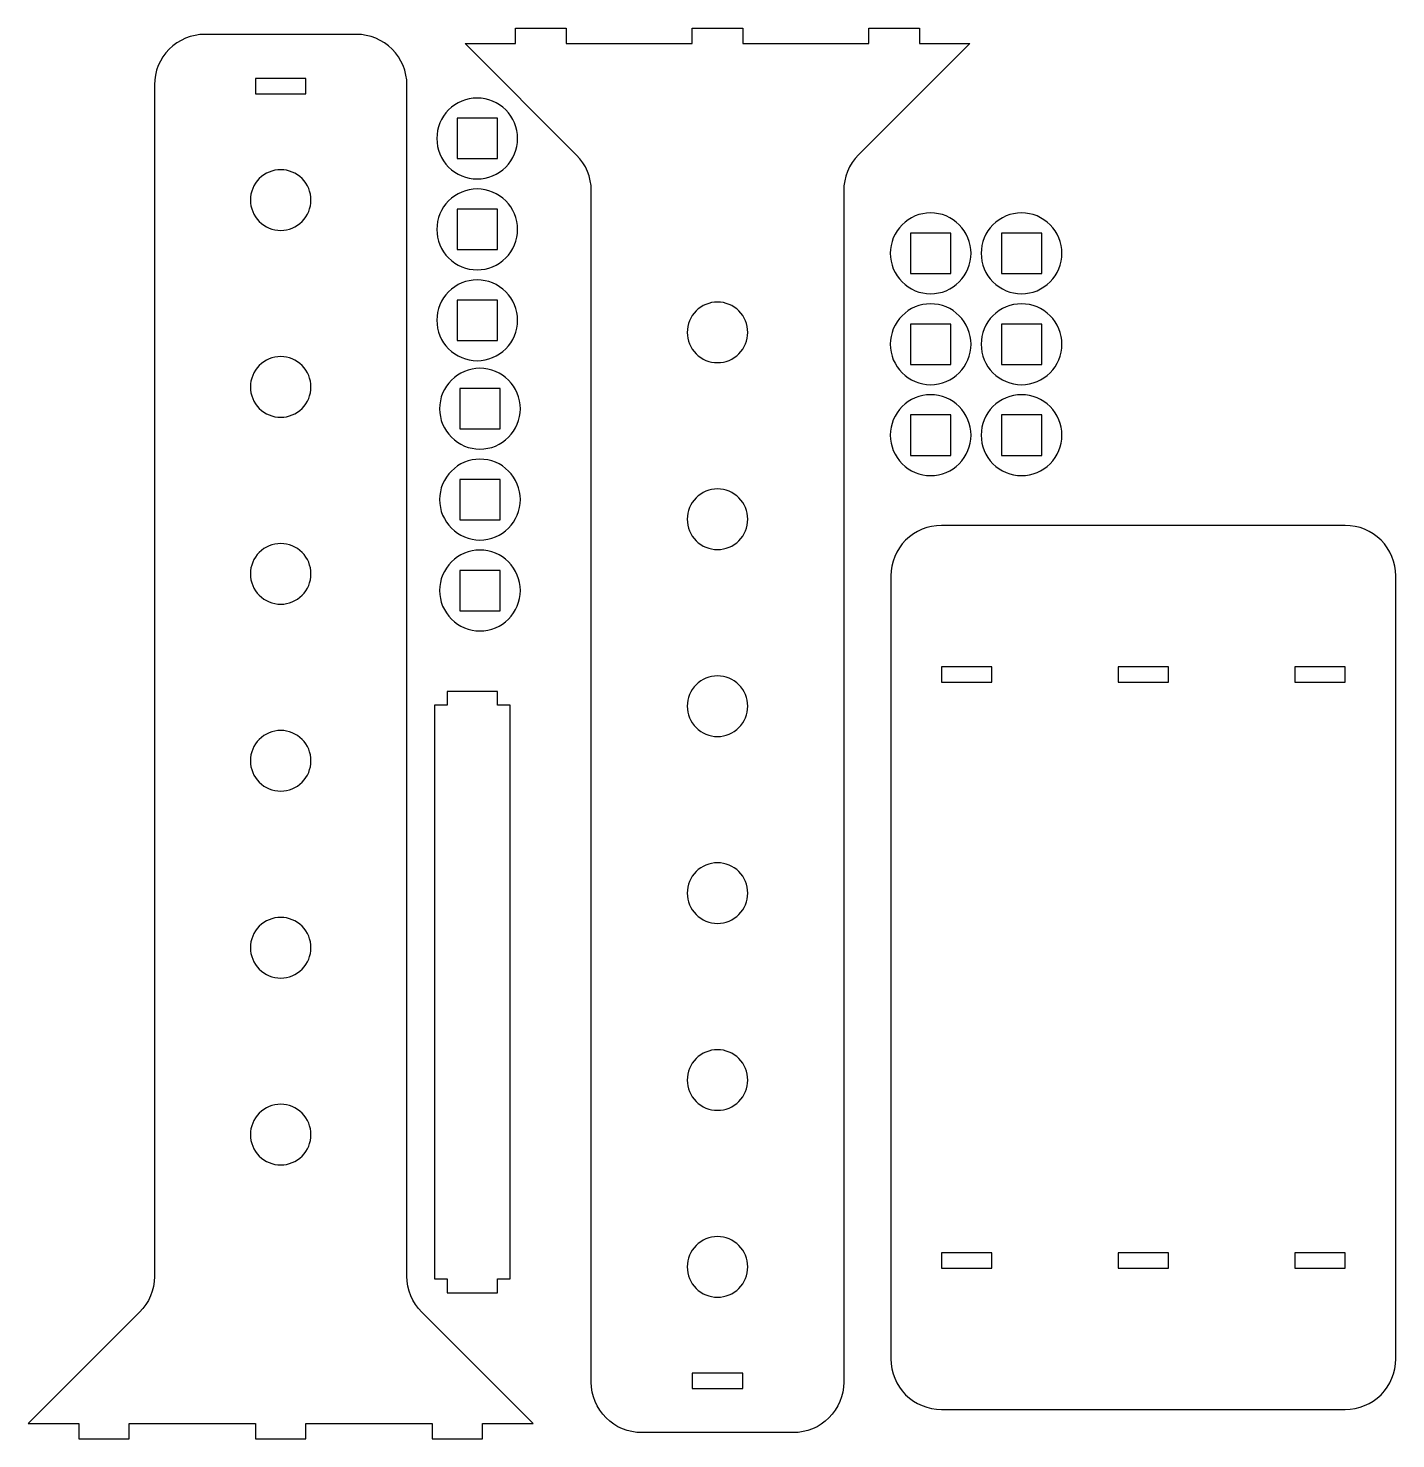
# Model space of a CAD drawing. Extents: x 64 to 334, y 61 to 340.
import ezdxf

# ---------------------------------------------------------------- set-up
doc = ezdxf.new("R2010")
doc.units = 0
doc.layers.add('LAYER_1', color=18, linetype='CONTINUOUS')
doc.layers.add('LAYER_2', color=3, linetype='CONTINUOUS')

msp = doc.modelspace()

# ---------------------------------------------------------------- linework, layer by layer
at = {"layer": 'LAYER_1'}
for points in [[(73.54, 63.97), (73.54, 60.97), (83.54, 60.97), (83.54, 63.97), (108.54, 63.97), (108.54, 60.97), (118.54, 60.97), (118.54, 63.97), (143.54, 63.97), (143.54, 60.97), (153.54, 60.97), (153.54, 63.97), (163.54, 63.97), (141.47, 86.04, -0.199939), (138.54, 93.15), (138.54, 328.97, 0.414214), (128.54, 338.97), (98.54, 338.97, 0.414214), (88.54, 328.97), (88.54, 93.11, -0.200051), (85.58, 86.01), (63.54, 63.97)], [(240.05, 337.19), (250.05, 337.19), (227.98, 315.12, 0.199938), (225.05, 308.01), (225.05, 72.19, -0.414214), (215.05, 62.19), (185.05, 62.19, -0.414214), (175.05, 72.19), (175.05, 308.05, 0.197774), (172.15, 315.09), (150.05, 337.19), (160.05, 337.19), (160.05, 340.19), (170.05, 340.19), (170.05, 337.19), (195.05, 337.19), (195.05, 340.19), (205.05, 340.19), (205.05, 337.19), (230.05, 337.19), (230.05, 340.19), (240.05, 340.19)], [(144.46, 318.37, 0.414214), (152.46, 310.37, 0.414214), (160.46, 318.37, 0.414214), (152.46, 326.37, 0.414214)], [(144.46, 300.37, 0.414214), (152.46, 292.37, 0.414214), (160.46, 300.37, 0.414214), (152.46, 308.37, 0.414214)], [(234.26, 295.63, 0.414214), (242.26, 287.63, 0.414214), (250.26, 295.63, 0.414214), (242.26, 303.63, 0.414214)], [(252.26, 295.63, 0.414214), (260.26, 287.63, 0.414214), (268.26, 295.63, 0.414214), (260.26, 303.63, 0.414214)], [(144.46, 282.37, 0.414214), (152.46, 274.37, 0.414214), (160.46, 282.37, 0.414214), (152.46, 290.37, 0.414214)], [(234.26, 277.63, 0.414214), (242.26, 269.63, 0.414214), (250.26, 277.63, 0.414214), (242.26, 285.63, 0.414214)], [(252.26, 277.63, 0.414214), (260.26, 269.63, 0.414214), (268.26, 277.63, 0.414214), (260.26, 285.63, 0.414214)], [(145.01, 264.88, 0.414214), (153.01, 256.88, 0.414214), (161.01, 264.88, 0.414214), (153.01, 272.88, 0.414214)], [(234.26, 259.63, 0.414214), (242.26, 251.63, 0.414214), (250.26, 259.63, 0.414214), (242.26, 267.63, 0.414214)], [(252.26, 259.63, 0.414214), (260.26, 251.63, 0.414214), (268.26, 259.63, 0.414214), (260.26, 267.63, 0.414214)], [(145.01, 246.88, 0.414214), (153.01, 238.88, 0.414214), (161.01, 246.88, 0.414214), (153.01, 254.88, 0.414214)], [(324.38, 66.77, 0.414214), (334.38, 76.77), (334.38, 231.77, 0.414214), (324.38, 241.77), (244.38, 241.77, 0.414214), (234.38, 231.77), (234.38, 76.77, 0.414214), (244.38, 66.77)], [(145.01, 228.88, 0.414214), (153.01, 220.88, 0.414214), (161.01, 228.88, 0.414214), (153.01, 236.88, 0.414214)]]:
    msp.add_lwpolyline(points, format="xyb", close=True, dxfattribs=at)
msp.add_lwpolyline([(156.51, 92.61), (159.01, 92.61), (159.01, 206.16), (156.51, 206.16), (156.51, 208.88), (146.51, 208.88), (146.51, 206.16), (144.01, 206.16), (144.01, 92.61), (146.51, 92.61), (146.51, 89.88), (156.51, 89.88)], close=True, dxfattribs=at)
at = {"layer": 'LAYER_2'}
for points in [[(118.54, 327.22), (118.54, 330.22), (108.54, 330.22), (108.54, 327.22)], [(156.46, 314.37), (156.46, 322.37), (148.46, 322.37), (148.46, 314.37)], [(156.46, 296.37), (156.46, 304.37), (148.46, 304.37), (148.46, 296.37)], [(246.26, 291.63), (246.26, 299.63), (238.26, 299.63), (238.26, 291.63)], [(264.26, 291.63), (264.26, 299.63), (256.26, 299.63), (256.26, 291.63)], [(156.46, 278.37), (156.46, 286.37), (148.46, 286.37), (148.46, 278.37)], [(246.26, 273.63), (246.26, 281.63), (238.26, 281.63), (238.26, 273.63)], [(264.26, 273.63), (264.26, 281.63), (256.26, 281.63), (256.26, 273.63)], [(157.01, 260.88), (157.01, 268.88), (149.01, 268.88), (149.01, 260.88)], [(246.26, 255.63), (246.26, 263.63), (238.26, 263.63), (238.26, 255.63)], [(264.26, 255.63), (264.26, 263.63), (256.26, 263.63), (256.26, 255.63)], [(157.01, 242.88), (157.01, 250.88), (149.01, 250.88), (149.01, 242.88)], [(157.01, 224.88), (157.01, 232.88), (149.01, 232.88), (149.01, 224.88)], [(244.38, 213.77), (244.38, 210.77), (254.38, 210.77), (254.38, 213.77)], [(279.38, 213.77), (279.38, 210.77), (289.38, 210.77), (289.38, 213.77)], [(314.38, 213.77), (314.38, 210.77), (324.38, 210.77), (324.38, 213.77)], [(244.38, 97.77), (244.38, 94.77), (254.38, 94.77), (254.38, 97.77)], [(279.38, 97.77), (279.38, 94.77), (289.38, 94.77), (289.38, 97.77)], [(314.38, 97.77), (314.38, 94.77), (324.38, 94.77), (324.38, 97.77)], [(195.05, 73.94), (195.05, 70.94), (205.05, 70.94), (205.05, 73.94)]]:
    msp.add_lwpolyline(points, close=True, dxfattribs=at)
for points in [[(113.54, 312.18, 0.414214), (107.54, 306.18, 0.414214), (113.54, 300.18, 0.414214), (119.54, 306.18, 0.414214)], [(200.05, 273.99, 0.414214), (206.05, 279.99, 0.414214), (200.05, 285.99, 0.414214), (194.05, 279.99, 0.414214)], [(113.54, 275.18, 0.414214), (107.54, 269.18, 0.414214), (113.54, 263.18, 0.414214), (119.54, 269.18, 0.414214)], [(200.05, 236.99, 0.414214), (206.05, 242.99, 0.414214), (200.05, 248.99, 0.414214), (194.05, 242.99, 0.414214)], [(113.54, 238.18, 0.414214), (107.54, 232.18, 0.414214), (113.54, 226.18, 0.414214), (119.54, 232.18, 0.414214)], [(200.05, 199.99, 0.414214), (206.05, 205.99, 0.414214), (200.05, 211.99, 0.414214), (194.05, 205.99, 0.414214)], [(113.54, 201.18, 0.414214), (107.54, 195.18, 0.414214), (113.54, 189.18, 0.414214), (119.54, 195.18, 0.414214)], [(200.05, 162.99, 0.414214), (206.05, 168.99, 0.414214), (200.05, 174.99, 0.414214), (194.05, 168.99, 0.414214)], [(113.54, 164.18, 0.414214), (107.54, 158.18, 0.414214), (113.54, 152.18, 0.414214), (119.54, 158.18, 0.414214)], [(200.05, 125.99, 0.414214), (206.05, 131.99, 0.414214), (200.05, 137.99, 0.414214), (194.05, 131.99, 0.414214)], [(113.54, 127.18, 0.414214), (107.54, 121.18, 0.414214), (113.54, 115.18, 0.414214), (119.54, 121.18, 0.414214)], [(200.05, 88.99, 0.414214), (206.05, 94.99, 0.414214), (200.05, 100.99, 0.414214), (194.05, 94.99, 0.414214)]]:
    msp.add_lwpolyline(points, format="xyb", close=True, dxfattribs=at)

doc.saveas('drawing.dxf')
